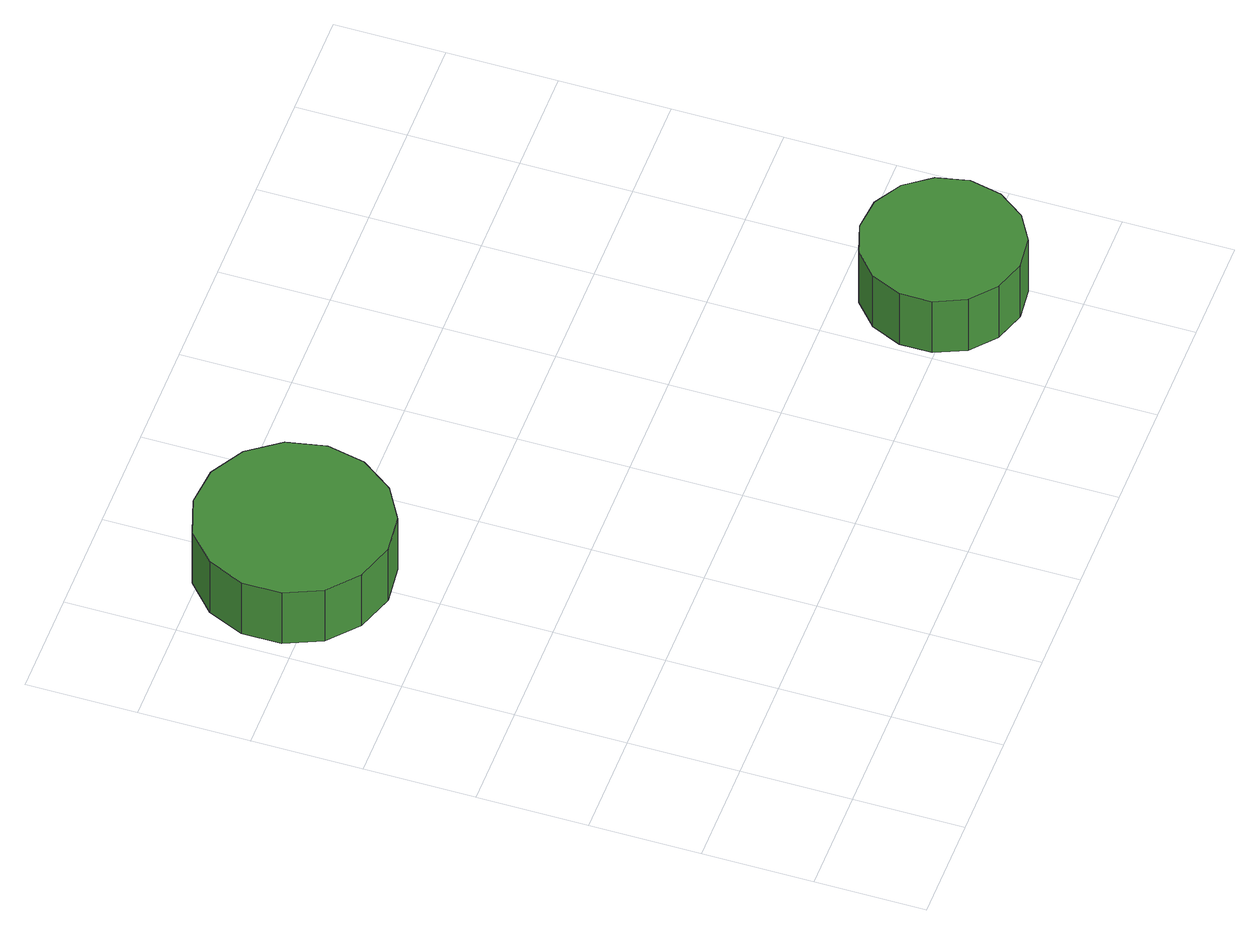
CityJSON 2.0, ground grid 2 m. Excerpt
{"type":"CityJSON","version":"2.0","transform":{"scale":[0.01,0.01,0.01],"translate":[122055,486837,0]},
"CityObjects":{
"tree1":{"type":"SolitaryVegetationObject","attributes":{"function":"something"},"geometry":[{"type":"MultiSurface","lod":"1","boundaries":[[[0,1,2,3,4,5,6,7,8,9,10,11,12,13,14]],[[15,16,17,18,19,20,21,22,23,24,25,26,27,28,29]],[[0,29,28,1]],[[1,28,27,2]],[[2,27,26,3]],[[3,26,25,4]],[[4,25,24,5]],[[5,24,23,6]],[[6,23,22,7]],[[7,22,21,8]],[[8,21,20,9]],[[9,20,19,10]],[[10,19,18,11]],[[11,18,17,12]],[[12,17,16,13]],[[13,16,15,14]],[[14,15,29,0]]]}]},
"tree2":{"type":"SolitaryVegetationObject","attributes":{"function":"something"},"geometry":[{"type":"MultiSurface","lod":"1","boundaries":[[[30,31,32,33,34,35,36,37,38,39,40,41,42,43,44]],[[45,46,47,48,49,50,51,52,53,54,55,56,57,58,59]],[[30,59,58,31]],[[31,58,57,32]],[[32,57,56,33]],[[33,56,55,34]],[[34,55,54,35]],[[35,54,53,36]],[[36,53,52,37]],[[37,52,51,38]],[[38,51,50,39]],[[39,50,49,40]],[[40,49,48,41]],[[41,48,47,42]],[[42,47,46,43]],[[43,46,45,44]],[[44,45,59,30]]]}]}
},
"vertices":[
[373,1059,217],[358,1130,217],[315,1189,217],[253,1225,217],[181,1232,217],[112,1210,217],[58,1161,217],[29,1095,217],[29,1023,217],[58,957,217],[112,909,217],[181,886,217],[253,894,217],[315,930,217],[358,989,217],[358,989,92],[315,930,92],[253,894,92],[181,886,92],[112,909,92],[58,957,92],[29,1023,92],[29,1095,92],[58,1161,92],[112,1210,92],[181,1232,92],[253,1225,92],[315,1189,92],[358,1130,92],[373,1059,92],
[1284,230,233],[1271,288,233],[1236,336,233],[1185,366,233],[1125,372,233],[1069,354,233],[1024,314,233],[1000,259,233],[1000,200,233],[1024,145,233],[1069,106,233],[1125,87,233],[1185,93,233],[1236,123,233],[1271,171,233],[1271,171,108],[1236,123,108],[1185,93,108],[1125,87,108],[1069,106,108],[1024,145,108],[1000,200,108],[1000,259,108],[1024,314,108],[1069,354,108],[1125,372,108],[1185,366,108],[1236,336,108],[1271,288,108],[1284,230,108]
]}
